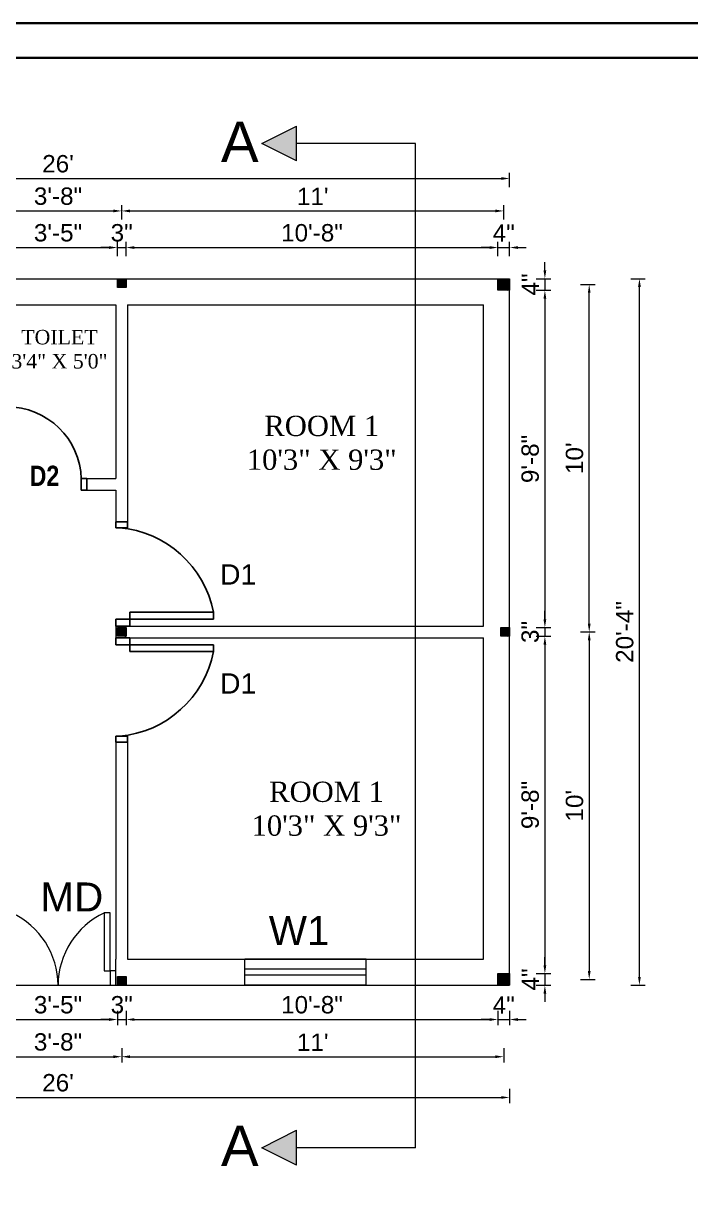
# Model space of a CAD drawing. Header units: inches. Extents: x 100101 to 119806, y -2288 to 8641.
# Drawn here: x 117719.4 to 117950.1, y 3806.5 to 4208.3 of the extents above; entities that cross this region are included whole.
import ezdxf

# ---------------------------------------------------------------- set-up
doc = ezdxf.new("R2010")
doc.units = ezdxf.units.IN
doc.header["$LTSCALE"] = 0.5
doc.header["$MEASUREMENT"] = 0
doc.header["$PDMODE"] = 66
doc.layers.add('DIMENSION', color=5, linetype='Continuous')
for name, color, linetype, lineweight in [('door', 202, 'Continuous', 5), ('steps', 253, 'Continuous', 20), ('truss', 1, 'Continuous', 25)]:
    doc.layers.add(name, color=color, linetype=linetype, lineweight=lineweight)
doc.layers.add('Normal Wall', color=7, linetype='Continuous', lineweight=35, true_color=0xffaf89)
doc.styles.add('Lettring Text', font='arial.ttf')
doc.styles.get("Standard").update_dxf_attribs({"font": 'arial.ttf'})
doc.dimstyles.new('Copy of Standard', dxfattribs={"dimtxt": 6, "dimasz": 2.875, "dimexe": 2, "dimexo": 4, "dimgap": 2, "dimtad": 1, "dimdec": 0, "dimrnd": 1, "dimzin": 0, "dimdsep": 46, "dimlunit": 4, "dimtxsty": 'Lettring Text', "dimcen": 0.1, "dimclrd": 7, "dimclre": 7, "dimclrt": 7, "dimazin": 0, "dimtfac": 0.645, "dimtdec": 0, "dimtmove": 1, "dimatfit": 0, "dimfxl": 3, "dimfxlon": 1, "dimtfillclr": 256, "dimtolj": 1, "dimtzin": 0, "dimlwd": -1, "dimlwe": -1, "dimarcsym": 2})
pattern_1 = [(45, (-241755.72797, 33094.28729), (-0.08838834765, 0.08838834765), [])]

# ---------------------------------------------------------------- blocks, each defined once
blk = doc.blocks.new('*D753')
at = {"layer": 'Defpoints', "color": 0, "ltscale": 0.5, "transparency": 16777216}
for p in [(117751.96, 4130.8), (117710.96, 4120.05), (117751.96, 4120.05)]:
    blk.add_point(p, dxfattribs=at)
at = {"layer": 'steps', "color": 7, "ltscale": 0.5, "transparency": 16777216}
for p, q in [((117710.96, 4127.8), (117710.96, 4132.8)), ((117713.84, 4130.8), (117749.09, 4130.8)), ((117751.96, 4127.8), (117751.96, 4132.8))]:
    blk.add_line(p, q, dxfattribs=at)
for points in [[(117713.84, 4131.28), (117713.84, 4130.32), (117710.96, 4130.8)], [(117749.09, 4131.28), (117749.09, 4130.32), (117751.96, 4130.8)]]:
    blk.add_solid(points, dxfattribs=at)
at = {"layer": 'steps', "color": 7, "ltscale": 0.5, "transparency": 16777216, "insert": (117731.46, 4135.87), "char_height": 6, "attachment_point": 5, "style": 'Lettring Text'}
blk.add_mtext('\\A1;3\'-5"', dxfattribs=at)
blk = doc.blocks.new('*D754')
at = {"layer": 'Defpoints', "color": 0, "ltscale": 0.5, "transparency": 16777216}
for p in [(117754.96, 4130.8), (117751.96, 4120.05), (117754.96, 4120.05)]:
    blk.add_point(p, dxfattribs=at)
at = {"layer": 'steps', "color": 7, "ltscale": 0.5, "transparency": 16777216}
for p, q in [((117749.09, 4130.8), (117746.21, 4130.8)), ((117751.96, 4127.8), (117751.96, 4132.8)), ((117751.96, 4130.8), (117754.96, 4130.8)), ((117754.96, 4127.8), (117754.96, 4132.8)), ((117757.84, 4130.8), (117760.71, 4130.8))]:
    blk.add_line(p, q, dxfattribs=at)
for points in [[(117749.09, 4131.28), (117749.09, 4130.32), (117751.96, 4130.8)], [(117757.84, 4131.28), (117757.84, 4130.32), (117754.96, 4130.8)]]:
    blk.add_solid(points, dxfattribs=at)
at = {"layer": 'steps', "color": 7, "ltscale": 0.5, "transparency": 16777216, "insert": (117753.46, 4135.87), "char_height": 6, "attachment_point": 5, "style": 'Lettring Text'}
blk.add_mtext('\\A1;3"', dxfattribs=at)
blk = doc.blocks.new('*D755')
at = {"layer": 'Defpoints', "color": 0, "ltscale": 0.5, "transparency": 16777216}
for p in [(117883.46, 4130.8), (117754.96, 4120.05), (117883.46, 4120.05)]:
    blk.add_point(p, dxfattribs=at)
at = {"layer": 'steps', "color": 7, "ltscale": 0.5, "transparency": 16777216}
for p, q in [((117754.96, 4127.8), (117754.96, 4132.8)), ((117757.84, 4130.8), (117880.59, 4130.8)), ((117883.46, 4127.8), (117883.46, 4132.8))]:
    blk.add_line(p, q, dxfattribs=at)
for points in [[(117757.84, 4131.28), (117757.84, 4130.32), (117754.96, 4130.8)], [(117880.59, 4131.28), (117880.59, 4130.32), (117883.46, 4130.8)]]:
    blk.add_solid(points, dxfattribs=at)
at = {"layer": 'steps', "color": 7, "ltscale": 0.5, "transparency": 16777216, "insert": (117819.21, 4135.87), "char_height": 6, "attachment_point": 5, "style": 'Lettring Text'}
blk.add_mtext('\\A1;10\'-8"', dxfattribs=at)
blk = doc.blocks.new('*D756')
at = {"layer": 'Defpoints', "color": 0, "ltscale": 0.5, "transparency": 16777216}
for p in [(117887.46, 4130.8), (117883.46, 4120.05), (117887.46, 4120.05)]:
    blk.add_point(p, dxfattribs=at)
at = {"layer": 'steps', "color": 7, "ltscale": 0.5, "transparency": 16777216}
for p, q in [((117880.59, 4130.8), (117877.71, 4130.8)), ((117883.46, 4127.8), (117883.46, 4132.8)), ((117883.46, 4130.8), (117887.46, 4130.8)), ((117887.46, 4127.8), (117887.46, 4132.8)), ((117890.34, 4130.8), (117893.21, 4130.8))]:
    blk.add_line(p, q, dxfattribs=at)
for points in [[(117880.59, 4131.28), (117880.59, 4130.32), (117883.46, 4130.8)], [(117890.34, 4131.28), (117890.34, 4130.32), (117887.46, 4130.8)]]:
    blk.add_solid(points, dxfattribs=at)
at = {"layer": 'steps', "color": 7, "ltscale": 0.5, "transparency": 16777216, "insert": (117885.46, 4135.8), "char_height": 6, "attachment_point": 5, "style": 'Lettring Text'}
blk.add_mtext('\\A1;4"', dxfattribs=at)
blk = doc.blocks.new('*D758')
at = {"layer": 'Defpoints', "color": 0, "ltscale": 0.5, "transparency": 16777216}
for p in [(117753.46, 4143.44), (117709.46, 4118.55), (117753.46, 4118.55)]:
    blk.add_point(p, dxfattribs=at)
at = {"layer": 'steps', "color": 7, "ltscale": 0.5, "transparency": 16777216}
for p, q in [((117709.46, 4140.44), (117709.46, 4145.44)), ((117712.34, 4143.44), (117750.59, 4143.44)), ((117753.46, 4140.44), (117753.46, 4145.44))]:
    blk.add_line(p, q, dxfattribs=at)
for points in [[(117712.34, 4143.92), (117712.34, 4142.97), (117709.46, 4143.44)], [(117750.59, 4143.92), (117750.59, 4142.97), (117753.46, 4143.44)]]:
    blk.add_solid(points, dxfattribs=at)
at = {"layer": 'steps', "color": 7, "ltscale": 0.5, "transparency": 16777216, "insert": (117731.46, 4148.51), "char_height": 6, "attachment_point": 5, "style": 'Lettring Text'}
blk.add_mtext('\\A1;3\'-8"', dxfattribs=at)
blk = doc.blocks.new('*D759')
at = {"layer": 'Defpoints', "color": 0, "ltscale": 0.5, "transparency": 16777216}
for p in [(117885.46, 4143.44), (117753.46, 4118.55), (117885.46, 4118.05)]:
    blk.add_point(p, dxfattribs=at)
at = {"layer": 'steps', "color": 7, "ltscale": 0.5, "transparency": 16777216}
for p, q in [((117753.46, 4140.44), (117753.46, 4145.44)), ((117756.34, 4143.44), (117882.59, 4143.44)), ((117885.46, 4140.44), (117885.46, 4145.44))]:
    blk.add_line(p, q, dxfattribs=at)
for points in [[(117756.34, 4143.92), (117756.34, 4142.97), (117753.46, 4143.44)], [(117882.59, 4143.92), (117882.59, 4142.97), (117885.46, 4143.44)]]:
    blk.add_solid(points, dxfattribs=at)
at = {"layer": 'steps', "color": 7, "ltscale": 0.5, "transparency": 16777216, "insert": (117819.46, 4148.46), "char_height": 6, "attachment_point": 5, "style": 'Lettring Text'}
blk.add_mtext("\\A1;11'", dxfattribs=at)
blk = doc.blocks.new('*D760')
at = {"layer": 'Defpoints', "color": 0, "ltscale": 0.5, "transparency": 16777216}
for p in [(117887.46, 4154.65), (117575.46, 4120.05), (117887.46, 4120.05)]:
    blk.add_point(p, dxfattribs=at)
at = {"layer": 'steps', "color": 7, "ltscale": 0.5, "transparency": 16777216}
for p, q in [((117575.46, 4151.65), (117575.46, 4156.65)), ((117578.34, 4154.65), (117884.59, 4154.65)), ((117887.46, 4151.65), (117887.46, 4156.65))]:
    blk.add_line(p, q, dxfattribs=at)
for points in [[(117578.34, 4155.13), (117578.34, 4154.17), (117575.46, 4154.65)], [(117884.59, 4155.13), (117884.59, 4154.17), (117887.46, 4154.65)]]:
    blk.add_solid(points, dxfattribs=at)
at = {"layer": 'steps', "color": 7, "ltscale": 0.5, "transparency": 16777216, "insert": (117731.46, 4159.71), "char_height": 6, "attachment_point": 5, "style": 'Lettring Text'}
blk.add_mtext("\\A1;26'", dxfattribs=at)
blk = doc.blocks.new('*D764')
at = {"layer": 'Defpoints', "color": 0, "ltscale": 0.5, "transparency": 16777216}
for p in [(117710.96, 3876.05), (117751.96, 3876.05), (117751.96, 3864.21)]:
    blk.add_point(p, dxfattribs=at)
at = {"layer": 'steps', "color": 7, "ltscale": 0.5, "transparency": 16777216}
for p, q in [((117710.96, 3867.21), (117710.96, 3862.21)), ((117751.96, 3867.21), (117751.96, 3862.21)), ((117713.84, 3864.21), (117749.09, 3864.21))]:
    blk.add_line(p, q, dxfattribs=at)
for points in [[(117713.84, 3864.69), (117713.84, 3863.73), (117710.96, 3864.21)], [(117749.09, 3864.69), (117749.09, 3863.73), (117751.96, 3864.21)]]:
    blk.add_solid(points, dxfattribs=at)
at = {"layer": 'steps', "color": 7, "ltscale": 0.5, "transparency": 16777216, "insert": (117731.46, 3869.28), "char_height": 6, "attachment_point": 5, "style": 'Lettring Text'}
blk.add_mtext('\\A1;3\'-5"', dxfattribs=at)
blk = doc.blocks.new('*D765')
at = {"layer": 'Defpoints', "color": 0, "ltscale": 0.5, "transparency": 16777216}
for p in [(117751.96, 3876.05), (117754.96, 3876.05), (117754.96, 3864.21)]:
    blk.add_point(p, dxfattribs=at)
at = {"layer": 'steps', "color": 7, "ltscale": 0.5, "transparency": 16777216}
for p, q in [((117751.96, 3867.21), (117751.96, 3862.21)), ((117754.96, 3867.21), (117754.96, 3862.21)), ((117749.09, 3864.21), (117746.21, 3864.21)), ((117751.96, 3864.21), (117754.96, 3864.21)), ((117757.84, 3864.21), (117760.71, 3864.21))]:
    blk.add_line(p, q, dxfattribs=at)
for points in [[(117749.09, 3864.69), (117749.09, 3863.73), (117751.96, 3864.21)], [(117757.84, 3864.69), (117757.84, 3863.73), (117754.96, 3864.21)]]:
    blk.add_solid(points, dxfattribs=at)
at = {"layer": 'steps', "color": 7, "ltscale": 0.5, "transparency": 16777216, "insert": (117753.46, 3869.28), "char_height": 6, "attachment_point": 5, "style": 'Lettring Text'}
blk.add_mtext('\\A1;3"', dxfattribs=at)
blk = doc.blocks.new('*D766')
at = {"layer": 'Defpoints', "color": 0, "ltscale": 0.5, "transparency": 16777216}
for p in [(117754.96, 3876.05), (117883.46, 3876.05), (117883.46, 3864.21)]:
    blk.add_point(p, dxfattribs=at)
at = {"layer": 'steps', "color": 7, "ltscale": 0.5, "transparency": 16777216}
for p, q in [((117754.96, 3867.21), (117754.96, 3862.21)), ((117883.46, 3867.21), (117883.46, 3862.21)), ((117757.84, 3864.21), (117880.59, 3864.21))]:
    blk.add_line(p, q, dxfattribs=at)
for points in [[(117757.84, 3864.69), (117757.84, 3863.73), (117754.96, 3864.21)], [(117880.59, 3864.69), (117880.59, 3863.73), (117883.46, 3864.21)]]:
    blk.add_solid(points, dxfattribs=at)
at = {"layer": 'steps', "color": 7, "ltscale": 0.5, "transparency": 16777216, "insert": (117819.21, 3869.28), "char_height": 6, "attachment_point": 5, "style": 'Lettring Text'}
blk.add_mtext('\\A1;10\'-8"', dxfattribs=at)
blk = doc.blocks.new('*D767')
at = {"layer": 'Defpoints', "color": 0, "ltscale": 0.5, "transparency": 16777216}
for p in [(117883.46, 3876.05), (117887.46, 3876.05), (117887.46, 3864.21)]:
    blk.add_point(p, dxfattribs=at)
at = {"layer": 'steps', "color": 7, "ltscale": 0.5, "transparency": 16777216}
for p, q in [((117883.46, 3867.21), (117883.46, 3862.21)), ((117887.46, 3867.21), (117887.46, 3862.21)), ((117880.59, 3864.21), (117877.71, 3864.21)), ((117883.46, 3864.21), (117887.46, 3864.21)), ((117890.34, 3864.21), (117893.21, 3864.21))]:
    blk.add_line(p, q, dxfattribs=at)
for points in [[(117880.59, 3864.69), (117880.59, 3863.73), (117883.46, 3864.21)], [(117890.34, 3864.69), (117890.34, 3863.73), (117887.46, 3864.21)]]:
    blk.add_solid(points, dxfattribs=at)
at = {"layer": 'steps', "color": 7, "ltscale": 0.5, "transparency": 16777216, "insert": (117885.46, 3869.21), "char_height": 6, "attachment_point": 5, "style": 'Lettring Text'}
blk.add_mtext('\\A1;4"', dxfattribs=at)
blk = doc.blocks.new('*D768')
at = {"layer": 'Defpoints', "color": 0, "ltscale": 0.5, "transparency": 16777216}
for p in [(117887.46, 4120.05), (117887.46, 4116.05), (117899.68, 4116.05)]:
    blk.add_point(p, dxfattribs=at)
at = {"layer": 'steps', "color": 7, "ltscale": 0.5, "transparency": 16777216}
for p, q in [((117899.68, 4122.92), (117899.68, 4125.8)), ((117896.68, 4120.05), (117901.68, 4120.05)), ((117899.68, 4120.05), (117899.68, 4116.05)), ((117896.68, 4116.05), (117901.68, 4116.05)), ((117899.68, 4113.17), (117899.68, 4110.3))]:
    blk.add_line(p, q, dxfattribs=at)
for points in [[(117899.2, 4122.92), (117900.16, 4122.92), (117899.68, 4120.05)], [(117899.2, 4113.17), (117900.16, 4113.17), (117899.68, 4116.05)]]:
    blk.add_solid(points, dxfattribs=at)
at = {"layer": 'steps', "color": 7, "ltscale": 0.5, "transparency": 16777216, "insert": (117894.68, 4118.05), "char_height": 6, "attachment_point": 5, "rotation": 90, "style": 'Lettring Text'}
blk.add_mtext('\\A1;4"', dxfattribs=at)
blk = doc.blocks.new('*D769')
at = {"layer": 'Defpoints', "color": 0, "ltscale": 0.5, "transparency": 16777216}
for p in [(117887.46, 4116.05), (117887.46, 3999.55), (117899.68, 3999.55)]:
    blk.add_point(p, dxfattribs=at)
at = {"layer": 'steps', "color": 7, "ltscale": 0.5, "transparency": 16777216}
for p, q in [((117896.68, 4116.05), (117901.68, 4116.05)), ((117899.68, 4113.17), (117899.68, 4002.42)), ((117896.68, 3999.55), (117901.68, 3999.55))]:
    blk.add_line(p, q, dxfattribs=at)
for points in [[(117899.2, 4113.17), (117900.16, 4113.17), (117899.68, 4116.05)], [(117899.2, 4002.42), (117900.16, 4002.42), (117899.68, 3999.55)]]:
    blk.add_solid(points, dxfattribs=at)
at = {"layer": 'steps', "color": 7, "ltscale": 0.5, "transparency": 16777216, "insert": (117894.61, 4057.8), "char_height": 6, "attachment_point": 5, "rotation": 90, "style": 'Lettring Text'}
blk.add_mtext('\\A1;9\'-8"', dxfattribs=at)
blk = doc.blocks.new('*D770')
at = {"layer": 'Defpoints', "color": 0, "ltscale": 0.5, "transparency": 16777216}
for p in [(117887.46, 3999.55), (117887.46, 3996.55), (117899.68, 3996.55)]:
    blk.add_point(p, dxfattribs=at)
at = {"layer": 'steps', "color": 7, "ltscale": 0.5, "transparency": 16777216}
for p, q in [((117899.68, 4002.42), (117899.68, 4005.3)), ((117896.68, 3999.55), (117901.68, 3999.55)), ((117899.68, 3999.55), (117899.68, 3996.55)), ((117896.68, 3996.55), (117901.68, 3996.55)), ((117899.68, 3993.67), (117899.68, 3990.8))]:
    blk.add_line(p, q, dxfattribs=at)
for points in [[(117899.2, 4002.42), (117900.16, 4002.42), (117899.68, 3999.55)], [(117899.2, 3993.67), (117900.16, 3993.67), (117899.68, 3996.55)]]:
    blk.add_solid(points, dxfattribs=at)
at = {"layer": 'steps', "color": 7, "ltscale": 0.5, "transparency": 16777216, "insert": (117894.61, 3998.05), "char_height": 6, "attachment_point": 5, "rotation": 90, "style": 'Lettring Text'}
blk.add_mtext('\\A1;3"', dxfattribs=at)
blk = doc.blocks.new('*D771')
at = {"layer": 'Defpoints', "color": 0, "ltscale": 0.5, "transparency": 16777216}
for p in [(117887.46, 3996.55), (117887.46, 3880.05), (117899.68, 3880.05)]:
    blk.add_point(p, dxfattribs=at)
at = {"layer": 'steps', "color": 7, "ltscale": 0.5, "transparency": 16777216}
for p, q in [((117896.68, 3996.55), (117901.68, 3996.55)), ((117899.68, 3993.67), (117899.68, 3882.92)), ((117896.68, 3880.05), (117901.68, 3880.05))]:
    blk.add_line(p, q, dxfattribs=at)
for points in [[(117899.2, 3993.67), (117900.16, 3993.67), (117899.68, 3996.55)], [(117899.2, 3882.92), (117900.16, 3882.92), (117899.68, 3880.05)]]:
    blk.add_solid(points, dxfattribs=at)
at = {"layer": 'steps', "color": 7, "ltscale": 0.5, "transparency": 16777216, "insert": (117894.61, 3938.3), "char_height": 6, "attachment_point": 5, "rotation": 90, "style": 'Lettring Text'}
blk.add_mtext('\\A1;9\'-8"', dxfattribs=at)
blk = doc.blocks.new('*D772')
at = {"layer": 'Defpoints', "color": 0, "ltscale": 0.5, "transparency": 16777216}
for p in [(117887.46, 3880.05), (117887.46, 3876.05), (117899.68, 3876.05)]:
    blk.add_point(p, dxfattribs=at)
at = {"layer": 'steps', "color": 7, "ltscale": 0.5, "transparency": 16777216}
for p, q in [((117899.68, 3882.92), (117899.68, 3885.8)), ((117896.68, 3880.05), (117901.68, 3880.05)), ((117899.68, 3880.05), (117899.68, 3876.05)), ((117896.68, 3876.05), (117901.68, 3876.05)), ((117899.68, 3873.17), (117899.68, 3870.3))]:
    blk.add_line(p, q, dxfattribs=at)
for points in [[(117899.2, 3882.92), (117900.16, 3882.92), (117899.68, 3880.05)], [(117899.2, 3873.17), (117900.16, 3873.17), (117899.68, 3876.05)]]:
    blk.add_solid(points, dxfattribs=at)
at = {"layer": 'steps', "color": 7, "ltscale": 0.5, "transparency": 16777216, "insert": (117894.68, 3878.05), "char_height": 6, "attachment_point": 5, "rotation": 90, "style": 'Lettring Text'}
blk.add_mtext('\\A1;4"', dxfattribs=at)
blk = doc.blocks.new('*D775')
at = {"layer": 'Defpoints', "color": 0, "ltscale": 0.5, "transparency": 16777216}
for p in [(117575.46, 3876.05), (117887.46, 3876.05), (117887.46, 3837.29)]:
    blk.add_point(p, dxfattribs=at)
at = {"layer": 'steps', "color": 7, "ltscale": 0.5, "transparency": 16777216}
for p, q in [((117575.46, 3840.29), (117575.46, 3835.29)), ((117578.34, 3837.29), (117884.59, 3837.29)), ((117887.46, 3840.29), (117887.46, 3835.29))]:
    blk.add_line(p, q, dxfattribs=at)
for points in [[(117578.34, 3837.77), (117578.34, 3836.81), (117575.46, 3837.29)], [(117884.59, 3837.77), (117884.59, 3836.81), (117887.46, 3837.29)]]:
    blk.add_solid(points, dxfattribs=at)
at = {"layer": 'steps', "color": 7, "ltscale": 0.5, "transparency": 16777216, "insert": (117731.46, 3842.35), "char_height": 6, "attachment_point": 5, "style": 'Lettring Text'}
blk.add_mtext("\\A1;26'", dxfattribs=at)
blk = doc.blocks.new('*D740')
at = {"layer": 'Defpoints', "color": 0, "ltscale": 0.5, "transparency": 16777216}
for p in [(117885.96, 3998.05), (117885.46, 3878.05), (117914.99, 3878.05)]:
    blk.add_point(p, dxfattribs=at)
at = {"layer": 'steps', "color": 7, "ltscale": 0.5, "transparency": 16777216}
for p, q in [((117911.99, 3998.05), (117916.99, 3998.05)), ((117914.99, 3995.17), (117914.99, 3880.92)), ((117911.99, 3878.05), (117916.99, 3878.05))]:
    blk.add_line(p, q, dxfattribs=at)
for points in [[(117914.52, 3995.17), (117915.47, 3995.17), (117914.99, 3998.05)], [(117914.52, 3880.92), (117915.47, 3880.92), (117914.99, 3878.05)]]:
    blk.add_solid(points, dxfattribs=at)
at = {"layer": 'steps', "color": 7, "ltscale": 0.5, "transparency": 16777216, "insert": (117909.93, 3938.05), "char_height": 6, "attachment_point": 5, "rotation": 90, "style": 'Lettring Text'}
blk.add_mtext("\\A1;10'", dxfattribs=at)
blk = doc.blocks.new('*D741')
at = {"layer": 'Defpoints', "color": 0, "ltscale": 0.5, "transparency": 16777216}
for p in [(117887.46, 4120.05), (117932.34, 4120.05), (117887.46, 3876.05)]:
    blk.add_point(p, dxfattribs=at)
at = {"layer": 'steps', "color": 7, "ltscale": 0.5, "transparency": 16777216}
for p, q in [((117929.34, 4120.05), (117934.34, 4120.05)), ((117932.34, 3878.92), (117932.34, 4117.17)), ((117929.34, 3876.05), (117934.34, 3876.05))]:
    blk.add_line(p, q, dxfattribs=at)
for points in [[(117931.86, 4117.17), (117932.82, 4117.17), (117932.34, 4120.05)], [(117931.86, 3878.92), (117932.82, 3878.92), (117932.34, 3876.05)]]:
    blk.add_solid(points, dxfattribs=at)
at = {"layer": 'steps', "color": 7, "ltscale": 0.5, "transparency": 16777216, "insert": (117927.28, 3998.05), "char_height": 6, "attachment_point": 5, "rotation": 90, "style": 'Lettring Text'}
blk.add_mtext('\\A1;20\'-4"', dxfattribs=at)
blk = doc.blocks.new('*D742')
at = {"layer": 'Defpoints', "color": 0, "ltscale": 0.5, "transparency": 16777216}
for p in [(117709.46, 3877.55), (117753.46, 3877.55), (117753.46, 3851.37)]:
    blk.add_point(p, dxfattribs=at)
at = {"layer": 'steps', "color": 7, "ltscale": 0.5, "transparency": 16777216}
for p, q in [((117709.46, 3854.37), (117709.46, 3849.37)), ((117753.46, 3854.37), (117753.46, 3849.37)), ((117712.34, 3851.37), (117750.59, 3851.37))]:
    blk.add_line(p, q, dxfattribs=at)
for points in [[(117712.34, 3851.85), (117712.34, 3850.89), (117709.46, 3851.37)], [(117750.59, 3851.85), (117750.59, 3850.89), (117753.46, 3851.37)]]:
    blk.add_solid(points, dxfattribs=at)
at = {"layer": 'steps', "color": 7, "ltscale": 0.5, "transparency": 16777216, "insert": (117731.46, 3856.44), "char_height": 6, "attachment_point": 5, "style": 'Lettring Text'}
blk.add_mtext('\\A1;3\'-8"', dxfattribs=at)
blk = doc.blocks.new('*D743')
at = {"layer": 'Defpoints', "color": 0, "ltscale": 0.5, "transparency": 16777216}
for p in [(117753.46, 3877.55), (117885.46, 3878.05), (117885.46, 3851.37)]:
    blk.add_point(p, dxfattribs=at)
at = {"layer": 'steps', "color": 7, "ltscale": 0.5, "transparency": 16777216}
for p, q in [((117753.46, 3854.37), (117753.46, 3849.37)), ((117885.46, 3854.37), (117885.46, 3849.37)), ((117756.34, 3851.37), (117882.59, 3851.37))]:
    blk.add_line(p, q, dxfattribs=at)
for points in [[(117756.34, 3851.85), (117756.34, 3850.89), (117753.46, 3851.37)], [(117882.59, 3851.85), (117882.59, 3850.89), (117885.46, 3851.37)]]:
    blk.add_solid(points, dxfattribs=at)
at = {"layer": 'steps', "color": 7, "ltscale": 0.5, "transparency": 16777216, "insert": (117819.46, 3856.38), "char_height": 6, "attachment_point": 5, "style": 'Lettring Text'}
blk.add_mtext("\\A1;11'", dxfattribs=at)
blk = doc.blocks.new('*D749')
at = {"layer": 'Defpoints', "color": 0, "ltscale": 0.5, "transparency": 16777216}
for p in [(117885.46, 4118.05), (117914.99, 4118.05), (117885.96, 3998.05)]:
    blk.add_point(p, dxfattribs=at)
at = {"layer": 'steps', "color": 7, "ltscale": 0.5, "transparency": 16777216}
for p, q in [((117911.99, 4118.05), (117916.99, 4118.05)), ((117914.99, 4000.92), (117914.99, 4115.17)), ((117911.99, 3998.05), (117916.99, 3998.05))]:
    blk.add_line(p, q, dxfattribs=at)
for points in [[(117914.52, 4115.17), (117915.47, 4115.17), (117914.99, 4118.05)], [(117914.52, 4000.92), (117915.47, 4000.92), (117914.99, 3998.05)]]:
    blk.add_solid(points, dxfattribs=at)
at = {"layer": 'steps', "color": 7, "ltscale": 0.5, "transparency": 16777216, "insert": (117909.93, 4058.05), "char_height": 6, "attachment_point": 5, "rotation": 90, "style": 'Lettring Text'}
blk.add_mtext("\\A1;10'", dxfattribs=at)

msp = doc.modelspace()

# ---------------------------------------------------------------- hatches: boundary and pattern name
at = {"linetype": 'ByBlock', "lineweight": 5}
for points in [[(117801.85, 4166.7), (117813.85, 4160.7), (117813.85, 4172.7)], [(117801.85, 3819.96), (117813.85, 3813.96), (117813.85, 3825.96)]]:
    msp.add_hatch(color=7, dxfattribs=at).paths.add_polyline_path(points)
at = {"layer": 'door', "ltscale": 0.5}
h = msp.add_hatch(dxfattribs=at)
h.set_pattern_fill('ANSI31', color=256)
h.set_pattern_definition(pattern_1)
h.paths.add_polyline_path([(117751.96, 4117.05), (117754.96, 4117.05), (117754.96, 4120.05), (117751.96, 4120.05)])
h = msp.add_hatch(dxfattribs=at)
h.set_pattern_fill('ANSI31', color=256)
h.set_pattern_definition(pattern_1)
h.paths.add_polyline_path([(117883.46, 4116.05), (117887.46, 4116.05), (117887.46, 4120.05), (117883.46, 4120.05)])
h = msp.add_hatch(dxfattribs=at)
h.set_pattern_fill('ANSI31', color=256)
h.set_pattern_definition(pattern_1)
h.paths.add_polyline_path([(117754.96, 3999.55), (117751.96, 3999.55), (117751.96, 3996.55), (117754.96, 3996.55)])
h = msp.add_hatch(dxfattribs=at)
h.set_pattern_fill('ANSI31', color=256)
h.set_pattern_definition(pattern_1)
h.paths.add_polyline_path([(117884.46, 3996.55), (117887.46, 3996.55), (117887.46, 3999.55), (117884.46, 3999.55)])
h = msp.add_hatch(dxfattribs=at)
h.set_pattern_fill('ANSI31', color=256)
h.set_pattern_definition(pattern_1)
h.paths.add_polyline_path([(117751.96, 3876.05), (117754.96, 3876.05), (117754.96, 3879.05), (117751.96, 3879.05)])
h = msp.add_hatch(dxfattribs=at)
h.set_pattern_fill('ANSI31', color=256)
h.set_pattern_definition(pattern_1)
h.paths.add_polyline_path([(117883.46, 3880.05), (117883.46, 3876.05), (117887.46, 3876.05), (117887.46, 3880.05)])

# ---------------------------------------------------------------- linework, layer by layer
at = {"color": 7, "linetype": 'ByBlock', "lineweight": 5}
for p, q in [((117801.85, 4166.7), (117813.85, 4172.7)), ((117813.85, 4160.7), (117813.85, 4172.7)), ((117813.85, 4160.7), (117801.85, 4166.7)), ((117855.02, 4166.7), (117813.85, 4166.7)), ((117855.02, 3819.96), (117855.02, 4166.7)), ((117837.96, 3885.05), (117795.96, 3885.05)), ((117837.96, 3876.05), (117795.96, 3876.05)), ((117801.85, 3819.96), (117813.85, 3825.96)), ((117813.85, 3813.96), (117813.85, 3825.96)), ((117813.85, 3813.96), (117801.85, 3819.96)), ((117855.02, 3819.96), (117813.85, 3819.96))]:
    msp.add_line(p, q, dxfattribs=at)
at = {"layer": 'DIMENSION', "ltscale": 7}
for p, q in [((117739.46, 4047.05), (117739.46, 4051.05)), ((117739.46, 4051.05), (117741.46, 4051.05)), ((117739.46, 4047.05), (117741.46, 4047.05)), ((117751.46, 4034.05), (117751.46, 4036.05)), ((117751.46, 4034.05), (117755.46, 4034.05)), ((117755.46, 4034.05), (117755.46, 4036.05)), ((117756.26, 4002.45), (117751.46, 4002.45)), ((117751.46, 4002.45), (117751.46, 4000.05)), ((117756.26, 4004.85), (117785.14, 4004.85)), ((117756.26, 4002.45), (117756.26, 4004.85)), ((117756.26, 4002.45), (117785.14, 4002.45)), ((117756.26, 4000.05), (117756.26, 4002.45)), ((117785.14, 4002.45), (117785.14, 4004.85)), ((117751.46, 4000.05), (117756.26, 4000.05)), ((117751.46, 3993.65), (117751.46, 3996.05)), ((117751.46, 3996.05), (117756.26, 3996.05)), ((117756.26, 3996.05), (117756.26, 3993.65)), ((117756.26, 3993.65), (117751.46, 3993.65)), ((117756.26, 3993.65), (117785.14, 3993.65)), ((117756.26, 3993.65), (117756.26, 3991.25)), ((117756.26, 3991.25), (117785.14, 3991.25)), ((117785.14, 3993.65), (117785.14, 3991.25)), ((117751.46, 3962.05), (117755.46, 3962.05)), ((117751.46, 3962.05), (117751.46, 3960.05)), ((117755.46, 3962.05), (117755.46, 3960.05))]:
    msp.add_line(p, q, dxfattribs=at)
for centre, radius, start, end in [((117713.8, 4050.12), 25.72, 356.0106, 84.5071), ((117749.57, 3997.96), 36.23, 10.9657, 84.9754), ((117749.57, 3998.14), 36.23, 275.0246, 349.0343)]:
    msp.add_arc(centre, radius, start, end, dxfattribs=at)
at = {"layer": 'door', "ltscale": 0.5}
for p, q in [((117575.46, 4120.05), (117887.46, 4120.05)), ((117887.46, 3876.05), (117887.46, 4120.05)), ((117711.46, 4111.05), (117751.46, 4111.05)), ((117751.46, 4111.05), (117751.46, 4051.05)), ((117755.46, 4111.05), (117878.46, 4111.05)), ((117755.46, 4111.05), (117755.46, 4036.05)), ((117878.46, 4000.05), (117878.46, 4111.05)), ((117741.46, 4051.05), (117751.46, 4051.05)), ((117741.46, 4047.05), (117751.46, 4047.05)), ((117751.46, 4047.05), (117751.46, 4036.05)), ((117751.46, 4000.05), (117751.46, 3996.05)), ((117755.46, 4000.05), (117878.46, 4000.05)), ((117755.46, 3996.05), (117878.46, 3996.05)), ((117878.46, 3885.05), (117878.46, 3996.05)), ((117751.46, 3960.05), (117751.46, 3885.05)), ((117755.46, 3960.05), (117755.46, 3885.05)), ((117751.46, 3876.05), (117751.46, 3885.05)), ((117755.46, 3885.05), (117878.46, 3885.05)), ((117575.46, 3876.05), (117887.46, 3876.05))]:
    msp.add_line(p, q, dxfattribs=at)
for points in [[(117751.96, 4120.05), (117754.96, 4120.05), (117754.96, 4117.05), (117751.96, 4117.05)], [(117883.46, 4120.05), (117887.46, 4120.05), (117887.46, 4116.05), (117883.46, 4116.05)], [(117751.96, 3999.55), (117754.96, 3999.55), (117754.96, 3996.55), (117751.96, 3996.55)], [(117884.46, 3999.55), (117887.46, 3999.55), (117887.46, 3996.55), (117884.46, 3996.55)], [(117751.96, 3879.05), (117754.96, 3879.05), (117754.96, 3876.05), (117751.96, 3876.05)], [(117883.46, 3880.05), (117887.46, 3880.05), (117887.46, 3876.05), (117883.46, 3876.05)]]:
    msp.add_lwpolyline(points, close=True, dxfattribs=at)
at = {"layer": 'Normal Wall'}
for points in [[(117487.7, 4208.25), (118545.7, 4208.25), (118545.7, 3457.73), (117487.7, 3457.73)], [(117487.7, 4208.25), (118545.7, 4208.25), (118545.7, 3457.73), (117487.7, 3457.73)], [(118533.8, 4196.35), (117511.51, 4196.35), (117511.51, 3469.63), (118533.8, 3469.63)], [(118533.8, 4196.35), (117511.51, 4196.35), (117511.51, 3469.63), (118533.8, 3469.63)]]:
    msp.add_lwpolyline(points, close=True, dxfattribs=at)
at = {"layer": 'steps', "color": 7, "lineweight": 5, "ltscale": 0.3}
for p, q in [((117795.96, 3876.05), (117795.96, 3885.05)), ((117837.96, 3881.55), (117795.96, 3881.55)), ((117837.96, 3876.05), (117837.96, 3885.05)), ((117837.96, 3879.55), (117795.96, 3879.55))]:
    msp.add_line(p, q, dxfattribs=at)
at = {"layer": 'steps', "color": 7, "ltscale": 0.3}
for points in [[(117749.46, 3881.05), (117749.46, 3901.05), (117747.46, 3901.05), (117747.46, 3881.05)], [(117751.46, 3881.05), (117749.46, 3881.05), (117749.46, 3876.05), (117751.46, 3876.05)]]:
    msp.add_lwpolyline(points, close=True, dxfattribs=at)
at = {"layer": 'steps', "color": 7, "ltscale": 0.3, "true_color": 0xffffff}
for centre, start, end in [((117703.76, 3875.94), 0.227, 65.0115), ((117759.17, 3875.94), 114.9885, 179.773)]:
    msp.add_arc(centre, 27.7, start, end, dxfattribs=at)
at = {"layer": 'truss', "ltscale": 7}
for p, q in [((117741.46, 4047.05), (117741.46, 4051.05)), ((117751.46, 4036.05), (117755.46, 4036.05)), ((117751.46, 4002.45), (117751.46, 4000.05)), ((117751.46, 4000.05), (117755.46, 4000.05)), ((117751.46, 3996.05), (117755.46, 3996.05)), ((117751.46, 3993.65), (117751.46, 3996.05)), ((117751.46, 3960.05), (117755.46, 3960.05))]:
    msp.add_line(p, q, dxfattribs=at)

# ---------------------------------------------------------------- texts
at = {"color": 7, "linetype": 'ByBlock', "lineweight": 5, "attachment_point": 1}
for s, insert, char_height, width in [('A', (117787.74, 4174.32), 14, 26.5803), ('MD', (117725.38, 3911.54), 10, 44.1664), ('W1', (117804.29, 3899.95), 10, 44.1664), ('A', (117787.74, 3827.58), 14, 26.5803)]:
    msp.add_mtext(s, dxfattribs=dict(at, insert=insert, char_height=char_height, width=width))
at = {"layer": 'steps', "color": 7, "ltscale": 0.3, "width": 55.268, "attachment_point": 2}
for s, insert, char_height in [('{\\fTimes New Roman|b0|i0|c0|p18;TOILET\\P3\'4" X 5\'0"}', (117731.95, 4102.37), 5), ('{\\fTimes New Roman|b0|i0|c0|p18;ROOM 1\\P10\'3" X 9\'3"}', (117822.58, 4072.71), 7), ('{\\fTechnic|b1|i0|c2|p2;D2}', (117726.77, 4055.47), 7), ('{\\fTimes New Roman|b0|i0|c0|p18;ROOM 1\\P10\'3" X 9\'3"}', (117824.23, 3946.36), 7)]:
    msp.add_mtext(s, dxfattribs=dict(at, insert=insert, char_height=char_height))
at = {"layer": 'steps', "color": 7, "ltscale": 0.3, "char_height": 7, "attachment_point": 2}
for insert in [(117793.69, 4021.41), (117793.69, 3983.77)]:
    msp.add_mtext_dynamic_manual_height_columns('{\\W1;D1}', width=18.6213, gutter_width=40, heights=[0], dxfattribs=dict(at, insert=insert))

# ---------------------------------------------------------------- dimensions: what is measured, and where the dimension line sits
at = {"layer": 'steps', "ltscale": 0.5}
for base, p1, p2, picture, middle in [((117887.46, 4154.65), (117575.46, 4120.05), (117887.46, 4120.05), '*D760', (117731.46, 4159.71)), ((117753.46, 4143.44), (117709.46, 4118.55), (117753.46, 4118.55), '*D758', (117731.46, 4148.51)), ((117885.46, 4143.44), (117753.46, 4118.55), (117885.46, 4118.05), '*D759', (117819.46, 4148.46)), ((117751.96, 4130.8), (117710.96, 4120.05), (117751.96, 4120.05), '*D753', (117731.46, 4135.87)), ((117883.46243183, 4130.80274207), (117754.96243183, 4120.04823977), (117883.46243183, 4120.04823977), '*D755', (117819.21243183, 4135.86618)), ((117753.46, 3851.37), (117709.46, 3877.55), (117753.46, 3877.55), '*D742', (117731.46, 3856.44)), ((117885.46, 3851.37), (117753.46, 3877.55), (117885.46, 3878.05), '*D743', (117819.46, 3856.38)), ((117887.46, 3837.29), (117575.46, 3876.05), (117887.46, 3876.05), '*D775', (117731.46, 3842.35)), ((117751.96, 3864.21), (117710.96, 3876.05), (117751.96, 3876.05), '*D764', (117731.46, 3869.28)), ((117883.46243183, 3864.21314007), (117754.96243183, 3876.04823977), (117883.46243183, 3876.04823977), '*D766', (117819.21243183, 3869.27657799))]:
    dim = msp.add_linear_dim(base=base, p1=p1, p2=p2, dimstyle='Copy of Standard', dxfattribs=at)
    dim.commit()
    dim.dimension.update_dxf_attribs({"geometry": picture, "text_midpoint": middle})
for base, p1, p2, picture, middle in [((117754.96, 4130.8), (117751.96, 4120.05), (117754.96, 4120.05), '*D754', (117753.46, 4130.8)), ((117887.46, 4130.8), (117883.46, 4120.05), (117887.46, 4120.05), '*D756', (117885.46, 4130.8)), ((117754.96, 3864.21), (117751.96, 3876.05), (117754.96, 3876.05), '*D765', (117753.46, 3864.21)), ((117887.46, 3864.21), (117883.46, 3876.05), (117887.46, 3876.05), '*D767', (117885.46, 3864.21))]:
    dim = msp.add_linear_dim(base=base, p1=p1, p2=p2, dimstyle='Copy of Standard', dxfattribs=at)
    dim.commit()
    dim.dimension.update_dxf_attribs({"geometry": picture, "text_midpoint": middle, "dimtype": 160})
for base, p1, p2, picture, middle in [((117899.68, 4116.05), (117887.46, 4120.05), (117887.46, 4116.05), '*D768', (117899.68, 4118.05)), ((117899.68, 3996.55), (117887.46, 3999.55), (117887.46, 3996.55), '*D770', (117899.68, 3998.05)), ((117899.68, 3876.05), (117887.46, 3880.05), (117887.46, 3876.05), '*D772', (117899.68, 3878.05))]:
    dim = msp.add_linear_dim(base=base, p1=p1, p2=p2, angle=90, dimstyle='Copy of Standard', dxfattribs=at)
    dim.commit()
    dim.dimension.update_dxf_attribs({"geometry": picture, "text_midpoint": middle, "dimtype": 160})
for base, p1, p2, picture, middle in [((117932.34, 4120.05), (117887.46, 3876.05), (117887.46, 4120.05), '*D741', (117927.28, 3998.05)), ((117914.99, 4118.05), (117885.96, 3998.05), (117885.46, 4118.05), '*D749', (117909.93, 4058.05)), ((117899.6772036, 3999.54823977), (117887.46243183, 4116.04823977), (117887.46243183, 3999.54823977), '*D769', (117894.61376568, 4057.79823977)), ((117914.99, 3878.05), (117885.96, 3998.05), (117885.46, 3878.05), '*D740', (117909.93, 3938.05)), ((117899.6772036, 3880.04823977), (117887.46243183, 3996.54823977), (117887.46243183, 3880.04823977), '*D771', (117894.61376568, 3938.29823977))]:
    dim = msp.add_linear_dim(base=base, p1=p1, p2=p2, angle=90, dimstyle='Copy of Standard', dxfattribs=at)
    dim.commit()
    dim.dimension.update_dxf_attribs({"geometry": picture, "text_midpoint": middle})

doc.saveas('drawing.dxf')
